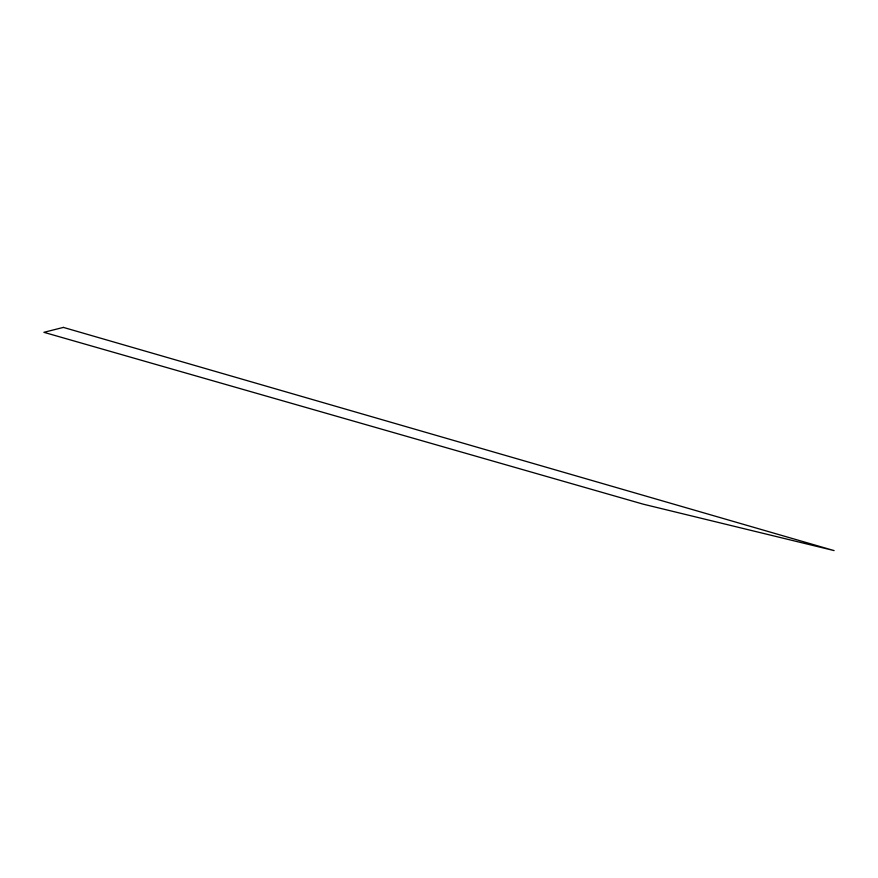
<?xml version="1.0" encoding="UTF-8"?>
<svg xmlns="http://www.w3.org/2000/svg" width="878" height="878" viewBox="0 0 878 878"><rect width="100%" height="100%" fill="white"/><g stroke="black" fill="none" stroke-linecap="round" stroke-linejoin="round"><path stroke-width="1.32" d="M63.381 327.406L43.9 332.323L643.289 504.191L834.1 550.594L63.381 327.406"/></g></svg>
